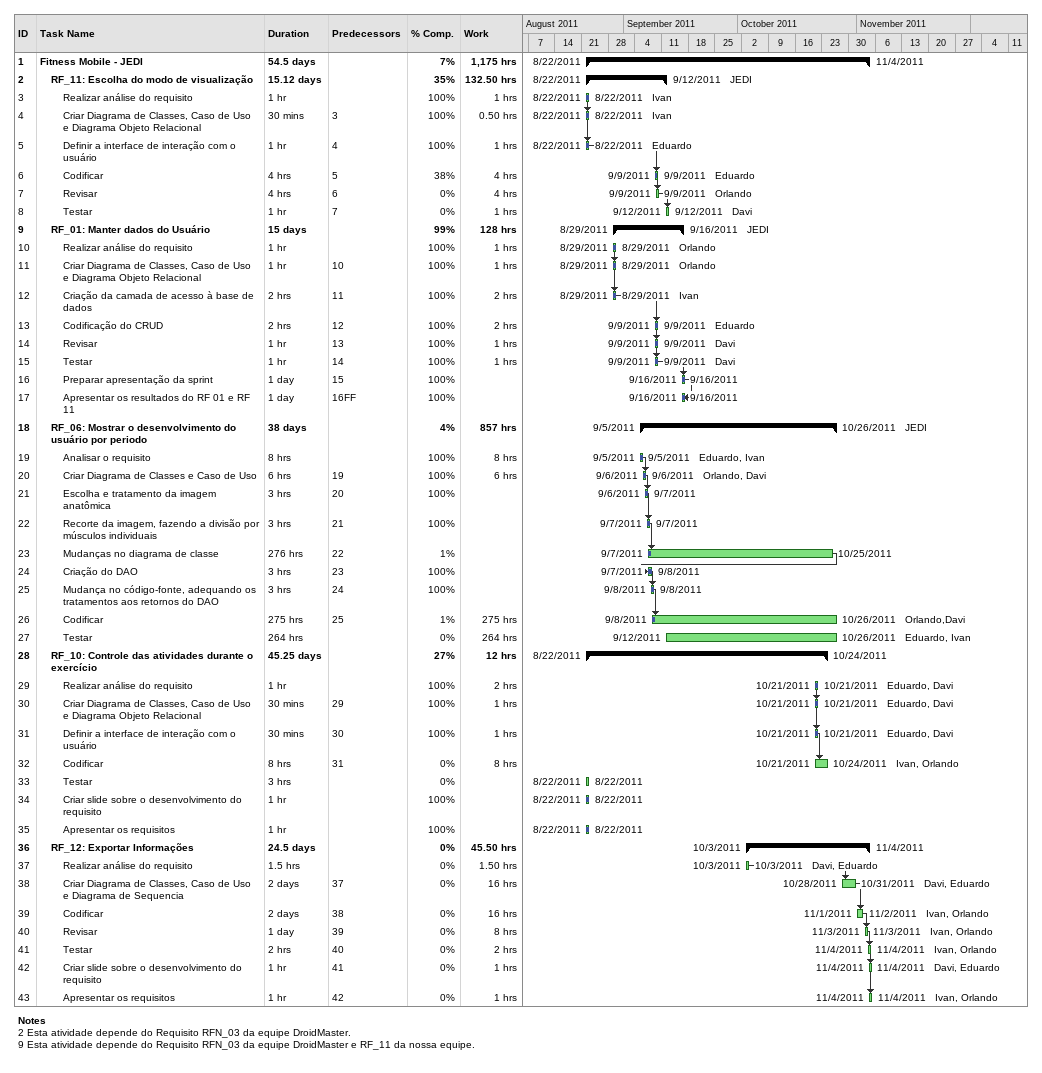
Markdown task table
| ID | Level | Task | Duration | Start | Finish | Predecessors | Resources | % complete | Work (h) |
|---|---|---|---|---|---|---|---|---|---|
| 1 | 1 | **Fitness Mobile - JEDI** | 54.5d | 2011-08-22 | 2011-11-04 |  |  | 7 | 1175 |
| 2 | 2 | **RF_11: Escolha do modo de visualização** | 15.12d | 2011-08-22 | 2011-09-12 |  | JEDI | 35 | 132.50 |
| 3 | 3 | Realizar análise do requisito | 1h | 2011-08-22 | 2011-08-22 |  | Ivan | 100 | 1 |
| 4 | 3 | Criar Diagrama de Classes, Caso de Uso e Diagrama Objeto Relacional | 30min | 2011-08-22 | 2011-08-22 | 3 | Ivan | 100 | 0.50 |
| 5 | 3 | Definir a interface de interação com o usuário | 1h | 2011-08-22 | 2011-08-22 | 4 | Eduardo | 100 | 1 |
| 6 | 3 | Codificar | 4h | 2011-09-09 | 2011-09-09 | 5 | Eduardo | 38 | 4 |
| 7 | 3 | Revisar | 4h | 2011-09-09 | 2011-09-09 | 6 | Orlando | 0 | 4 |
| 8 | 3 | Testar | 1h | 2011-09-12 | 2011-09-12 | 7 | Davi | 0 | 1 |
| 9 | 2 | **RF_01: Manter dados do Usuário** | 15d | 2011-08-29 | 2011-09-16 |  | JEDI | 99 | 128 |
| 10 | 3 | Realizar análise do requisito | 1h | 2011-08-29 | 2011-08-29 |  | Orlando | 100 | 1 |
| 11 | 3 | Criar Diagrama de Classes, Caso de Uso e Diagrama Objeto Relacional | 1h | 2011-08-29 | 2011-08-29 | 10 | Orlando | 100 | 1 |
| 12 | 3 | Criação da camada de acesso à base de dados | 2h | 2011-08-29 | 2011-08-29 | 11 | Ivan | 100 | 2 |
| 13 | 3 | Codificação do CRUD | 2h | 2011-09-09 | 2011-09-09 | 12 | Eduardo | 100 | 2 |
| 14 | 3 | Revisar | 1h | 2011-09-09 | 2011-09-09 | 13 | Davi | 100 | 1 |
| 15 | 3 | Testar | 1h | 2011-09-09 | 2011-09-09 | 14 | Davi | 100 | 1 |
| 16 | 3 | Preparar apresentação da sprint | 1d | 2011-09-16 | 2011-09-16 | 15 |  | 100 |  |
| 17 | 3 | Apresentar os resultados do RF 01 e RF 11 | 1d | 2011-09-16 | 2011-09-16 | 16FF |  | 100 |  |
| 18 | 2 | **RF_06: Mostrar o desenvolvimento do usuário por periodo** | 38d | 2011-09-05 | 2011-10-26 |  | JEDI | 4 | 857 |
| 19 | 3 | Analisar o requisito | 8h | 2011-09-05 | 2011-09-05 |  | Eduardo, Ivan | 100 | 8 |
| 20 | 3 | Criar Diagrama de Classes e Caso de Uso | 6h | 2011-09-06 | 2011-09-06 | 19 | Orlando, Davi | 100 | 6 |
| 21 | 3 | Escolha e tratamento da imagem anatômica | 3h | 2011-09-06 | 2011-09-07 | 20 |  | 100 |  |
| 22 | 3 | Recorte da imagem, fazendo a divisão por músculos individuais | 3h | 2011-09-07 | 2011-09-07 | 21 |  | 100 |  |
| 23 | 3 | Mudanças no diagrama de classe | 276h | 2011-09-07 | 2011-10-25 | 22 |  | 1 |  |
| 24 | 3 | Criação do DAO | 3h | 2011-09-07 | 2011-09-08 | 23 |  | 100 |  |
| 25 | 3 | Mudança no código-fonte, adequando os tratamentos aos retornos do DAO | 3h | 2011-09-08 | 2011-09-08 | 24 |  | 100 |  |
| 26 | 3 | Codificar | 275h | 2011-09-08 | 2011-10-26 | 25 | Orlando,Davi | 1 | 275 |
| 27 | 3 | Testar | 264h | 2011-09-12 | 2011-10-26 |  | Eduardo, Ivan | 0 | 264 |
| 28 | 2 | **RF_10: Controle das atividades durante o exercício** | 45.25d | 2011-08-22 | 2011-10-24 |  |  | 27 | 12 |
| 29 | 3 | Realizar análise do requisito | 1h | 2011-10-21 | 2011-10-21 |  | Eduardo, Davi | 100 | 2 |
| 30 | 3 | Criar Diagrama de Classes, Caso de Uso e Diagrama Objeto Relacional | 30min | 2011-10-21 | 2011-10-21 | 29 | Eduardo, Davi | 100 | 1 |
| 31 | 3 | Definir a interface de interação com o usuário | 30min | 2011-10-21 | 2011-10-21 | 30 | Eduardo, Davi | 100 | 1 |
| 32 | 3 | Codificar | 8h | 2011-10-21 | 2011-10-24 | 31 | Ivan, Orlando | 0 | 8 |
| 33 | 3 | Testar | 3h | 2011-08-22 | 2011-08-22 |  |  | 0 |  |
| 34 | 3 | Criar slide sobre o desenvolvimento do requisito | 1h | 2011-08-22 | 2011-08-22 |  |  | 100 |  |
| 35 | 3 | Apresentar os requisitos | 1h | 2011-08-22 | 2011-08-22 |  |  | 100 |  |
| 36 | 2 | **RF_12: Exportar Informações** | 24.5d | 2011-10-03 | 2011-11-04 |  |  | 0 | 45.50 |
| 37 | 3 | Realizar análise do requisito | 1.5h | 2011-10-03 | 2011-10-03 |  | Davi, Eduardo | 0 | 1.50 |
| 38 | 3 | Criar Diagrama de Classes, Caso de Uso e Diagrama de Sequencia | 2d | 2011-10-28 | 2011-10-31 | 37 | Davi, Eduardo | 0 | 16 |
| 39 | 3 | Codificar | 2d | 2011-11-01 | 2011-11-02 | 38 | Ivan, Orlando | 0 | 16 |
| 40 | 3 | Revisar | 1d | 2011-11-03 | 2011-11-03 | 39 | Ivan, Orlando | 0 | 8 |
| 41 | 3 | Testar | 2h | 2011-11-04 | 2011-11-04 | 40 | Ivan, Orlando | 0 | 2 |
| 42 | 3 | Criar slide sobre o desenvolvimento do requisito | 1h | 2011-11-04 | 2011-11-04 | 41 | Davi, Eduardo | 0 | 1 |
| 43 | 3 | Apresentar os requisitos | 1h | 2011-11-04 | 2011-11-04 | 42 | Ivan, Orlando | 0 | 1 |

Notes
- 2: Esta atividade depende do Requisito RFN_03 da equipe DroidMaster.
- 9: Esta atividade depende do Requisito RFN_03 da equipe DroidMaster e RF_11 da nossa equipe.
